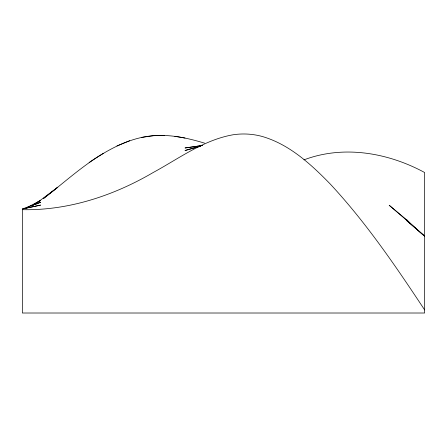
<?xml version="1.0" encoding="UTF-8"?>
<svg xmlns="http://www.w3.org/2000/svg" width="447" height="447" viewBox="0 0 447 447"><rect width="100%" height="100%" fill="white"/><g stroke="black" fill="none" stroke-linecap="round" stroke-linejoin="round"><path stroke-width="0.67" d="M43.851 198.244C63.563 183.08 81.997 166.1 103.441 153.338M43.314 198.68L57.808 187.209L40.632 200.072L34.346 204.1M89.137 162.518C108.392 149.41 129.624 137.62 153.287 135.709C170.709 134.301 187.969 138.117 204.542 143.135M36.503 203.044L40.632 200.496L26.004 208.056M31.804 205.961L33.698 205.162M34.955 204.631L40.632 202.24L22.35 209.017L40.632 205.089L22.35 208.95L22.35 313.012L424.65 313.012L424.65 172.531C388.544 152.93 344.581 145.029 305.217 159.395L303.938 159.875M116.935 145.945L129.691 140.71M202.592 145.325L184.997 150.522L200.636 146.225M141.783 137.385L153.287 135.715L164.272 135.419M202.525 145.443L184.997 147.985L201.172 145.666M22.35 209.682C68.592 210.632 113.7 195.635 153.287 172.458C179.018 158.484 203.497 140.012 232.943 134.798A70.542 70.542 0 0 1 262.003 136.408C289.215 144.236 310.738 164.032 330.065 183.834C365.959 222.382 395.662 266.11 424.65 309.933M174.822 136.274L184.997 138.028M424.65 236.2L406.368 220.276L424.65 236.2L406.368 219.645L389.192 205.257L408.295 221.706M410.217 223.483L406.368 219.46L409.653 223.036"/></g></svg>
